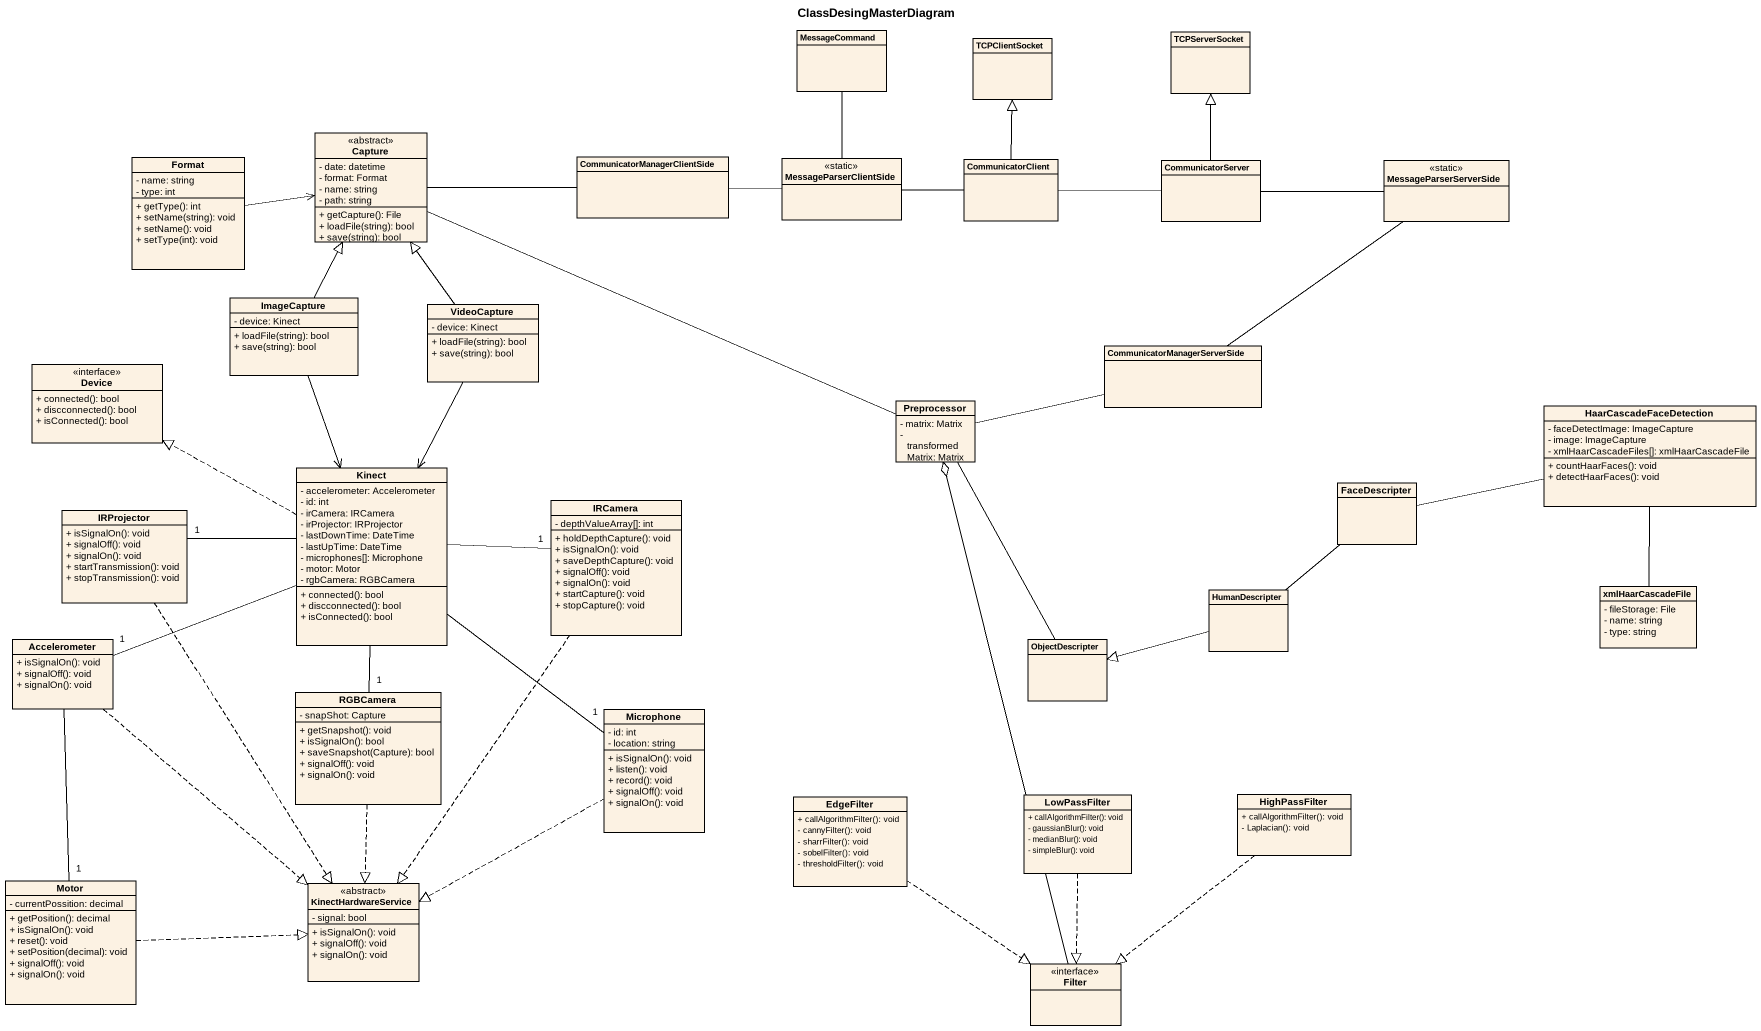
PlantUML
@startuml
title ClassDesingMasterDiagram
hide circle
hide empty members
skinparam classAttributeIconSize 0
class MessageCommand
class TCPClientSocket
class TCPServerSocket
class Capture <<abstract>> {
  - date: datetime
  - format: Format
  - name: string
  - path: string
  + getCapture(): File
  + loadFile(string): bool
  + save(string): bool
}
class Format {
  - name: string
  - type: int
  + getType(): int
  + setName(string): void
  + setName(): void
  + setType(int): void
}
class "CommunicatorManagerClientSide" as CommunicatorManagerClientSid
class MessageParserClientSide <<static>>
class CommunicatorClient
class CommunicatorServer
class MessageParserServerSide <<static>>
class ImageCapture {
  - device: Kinect
  + loadFile(string): bool
  + save(string): bool
}
class VideoCapture {
  - device: Kinect
  + loadFile(string): bool
  + save(string): bool
}
class "CommunicatorManagerServerSide" as CommunicatorManagerServerSid
class Device <<interface>> {
  + connected(): bool
  + discconnected(): bool
  + isConnected(): bool
}
class Preprocessor {
  - matrix: Matrix
  - transformedMatrix: Matrix
}
class HaarCascadeFaceDetection {
  - faceDetectImage: ImageCapture
  - image: ImageCapture
  - xmlHaarCascadeFiles[]: xmlHaarCascadeFile
  + countHaarFaces(): void
  + detectHaarFaces(): void
}
class Kinect {
  - accelerometer: Accelerometer
  - id: int
  - irCamera: IRCamera
  - irProjector: IRProjector
  - lastDownTime: DateTime
  - lastUpTime: DateTime
  - microphones[]: Microphone
  - motor: Motor
  - rgbCamera: RGBCamera
  + connected(): bool
  + discconnected(): bool
  + isConnected(): bool
}
class IRCamera {
  - depthValueArray[]: int
  + holdDepthCapture(): void
  + isSignalOn(): void
  + saveDepthCapture(): void
  + signalOff(): void
  + signalOn(): void
  + startCapture(): void
  + stopCapture(): void
}
class FaceDescripter
class IRProjector {
  + isSignalOn(): void
  + signalOff(): void
  + signalOn(): void
  + startTransmission(): void
  + stopTransmission(): void
}
class xmlHaarCascadeFile {
  - fileStorage: File
  - name: string
  - type: string
}
class HumanDescripter
class Accelerometer {
  + isSignalOn(): void
  + signalOff(): void
  + signalOn(): void
}
class ObjectDescripter
class RGBCamera {
  - snapShot: Capture
  + getSnapshot(): void
  + isSignalOn(): bool
  + saveSnapshot(Capture): bool
  + signalOff(): void
  + signalOn(): void
}
class Microphone {
  - id: int
  - location: string
  + isSignalOn(): void
  + listen(): void
  + record(): void
  + signalOff(): void
  + signalOn(): void
}
class EdgeFilter {
  + callAlgorithmFilter(): void
  - cannyFilter(): void
  - sharrFilter(): void
  - sobelFilter(): void
  - thresholdFilter(): void
}
class LowPassFilter {
  + callAlgorithmFilter(): void
  - gaussianBlur(): void
  - medianBlur(): void
  - simpleBlur(): void
}
class HighPassFilter {
  + callAlgorithmFilter(): void
  - Laplacian(): void
}
class Motor {
  - currentPossition: decimal
  + getPosition(): decimal
  + isSignalOn(): void
  + reset(): void
  + setPosition(decimal): void
  + signalOff(): void
  + signalOn(): void
}
class KinectHardwareService <<abstract>> {
  - signal: bool
  + isSignalOn(): void
  + signalOff(): void
  + signalOn(): void
}
class Filter <<interface>>
MessageCommand -- MessageParserClientSide
Capture -right- CommunicatorManagerClientSid
Format -right-> Capture
CommunicatorManagerClientSid -right- MessageParserClientSide
MessageParserClientSide -right- CommunicatorClient
CommunicatorClient -up-|> TCPClientSocket
CommunicatorClient -right- CommunicatorServer
CommunicatorServer -up-|> TCPServerSocket
CommunicatorServer -right- MessageParserServerSide
ImageCapture -up-|> Capture
ImageCapture --> Kinect
VideoCapture -up-|> Capture
VideoCapture --> Kinect
CommunicatorManagerServerSid -up- MessageParserServerSide
Preprocessor -left- Capture
Preprocessor -right- CommunicatorManagerServerSid
Preprocessor -- ObjectDescripter
HaarCascadeFaceDetection -- xmlHaarCascadeFile
Kinect .left.|> Device
Kinect -left- "1" IRProjector
IRCamera "1" -left- Kinect
IRCamera ..|> KinectHardwareService
FaceDescripter -right- HaarCascadeFaceDetection
IRProjector ..|> KinectHardwareService
HumanDescripter -up- FaceDescripter
HumanDescripter -left-|> ObjectDescripter
Accelerometer "1" -right- Kinect
Accelerometer -- "1" Motor
Accelerometer ..|> KinectHardwareService
RGBCamera "1" -up- Kinect
RGBCamera ..|> KinectHardwareService
Microphone "1" -up- Kinect
Microphone .left.|> KinectHardwareService
EdgeFilter ..|> Filter
LowPassFilter ..|> Filter
HighPassFilter ..|> Filter
Motor .right.|> KinectHardwareService
Filter -up-o Preprocessor
@enduml
